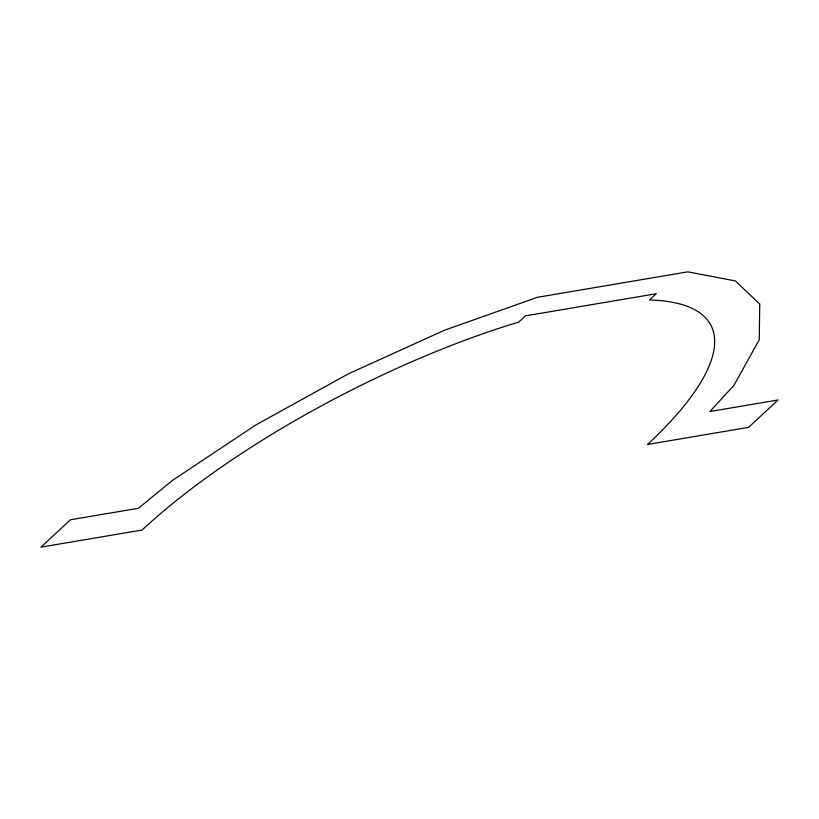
<?xml version="1.0" encoding="UTF-8"?>
<svg xmlns="http://www.w3.org/2000/svg" width="819" height="819" viewBox="0 0 819 819"><rect width="100%" height="100%" fill="white"/><g stroke="black" fill="none" stroke-linecap="round" stroke-linejoin="round"><path stroke-width="1.23" d="M759.745 304.084L759.244 339.721L733.906 385.411L709.909 411.517L778.05 399.979L748.638 427.344L647.542 444.461A355.18 106.214 -27.1 0 0 649.58 299.938L656.265 293.724L525.429 315.868L518.744 322.092A355.18 106.214 -27.1 0 0 142.045 530.036L40.95 547.153L70.362 519.789L138.493 508.251L172.389 480.477L255.804 424.959L348.689 373.679L444.717 330.149L537.346 297.317L687.796 271.847L735.38 280.937L759.745 304.084"/></g></svg>
